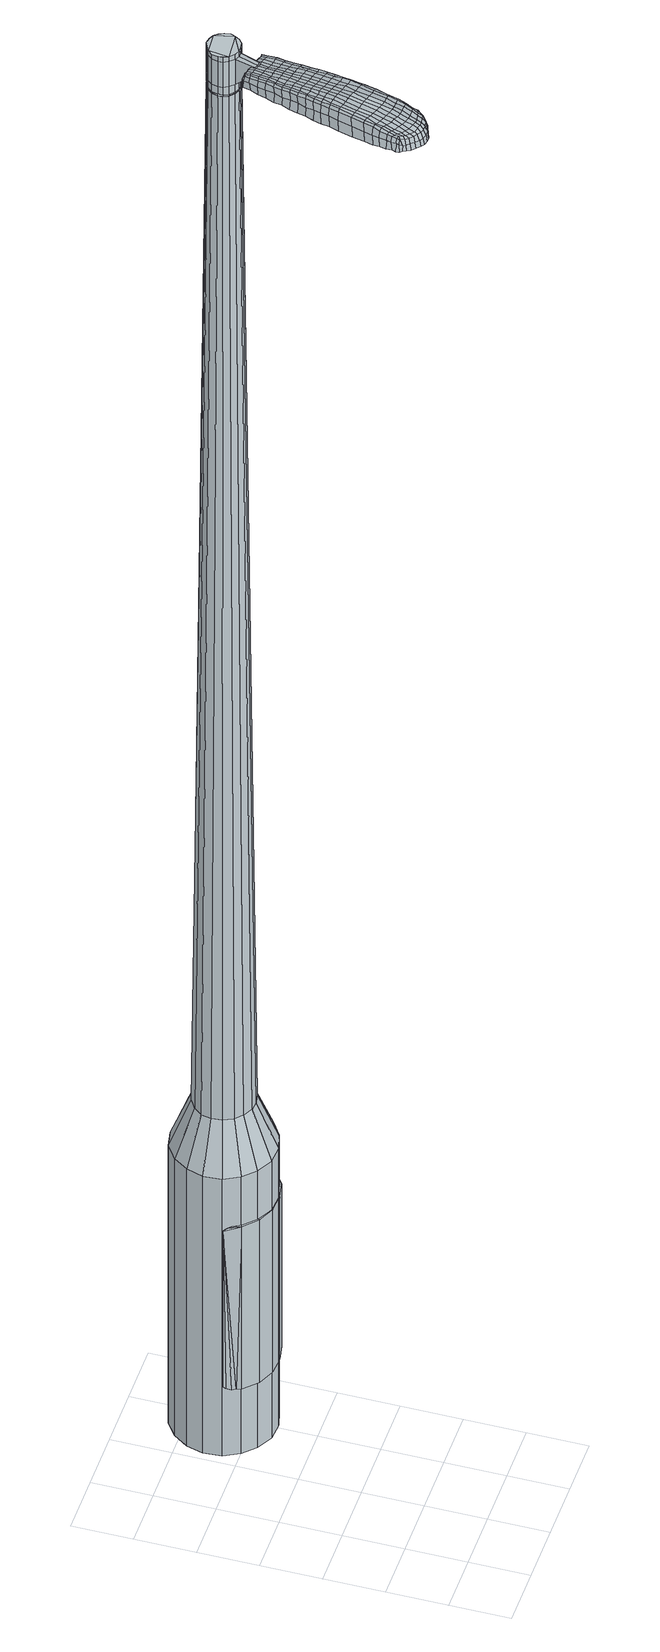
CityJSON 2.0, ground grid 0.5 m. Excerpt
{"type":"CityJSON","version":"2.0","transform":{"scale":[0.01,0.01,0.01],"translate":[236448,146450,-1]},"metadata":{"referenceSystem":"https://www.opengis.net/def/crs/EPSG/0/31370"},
"CityObjects":{
"object1":{"type":"GenericCityObject","attributes":{"cluster":539,"mean_distance_to_centroid":0.115,"new_centroid_x":236448.98,"new_centroid_y":146452.26,"mean_distance_to_camera":22.18,"H1":9.61,"H2":9.91,"Z_final":112.17,"cluster2":-1,"proj_x":236439.32,"proj_y":146449.66,"id_line":86670,"bearing_l":344.94,"distance":10.01,"orientation":"right","G_obj":254.94},"geometry":[{"type":"MultiSurface","lod":"2","boundaries":[[[0,1,2,3]],[[1,4,5,2]],[[4,6,7,5]],[[6,8,9,7]],[[8,10,11,9]],[[10,12,13,11]],[[12,14,15,13]],[[14,16,17,15]],[[16,18,19,17]],[[18,20,21,19]],[[20,22,23,21]],[[22,24,25,23]],[[24,26,27,25]],[[26,28,29,27]],[[28,30,31,29]],[[30,32,33,31]],[[32,34,35,33]],[[34,0,3,35]],[[36,37,38,39]],[[38,40,41,42]],[[41,43,42]],[[42,44,45,46]],[[45,47,46]],[[46,48,49,50]],[[49,51,50]],[[42,46,50,38]],[[50,52,39,38]],[[53,36,39]],[[2,5,7,35]],[[7,9,11,15]],[[11,13,15]],[[15,17,19,23]],[[19,21,23]],[[23,25,27,31]],[[27,29,31]],[[15,23,31,7]],[[31,33,35,7]],[[3,2,35]],[[1,0,54,55]],[[0,34,56,54]],[[34,32,57,56]],[[32,30,58,57]],[[30,28,59,58]],[[28,26,60,59]],[[26,24,61,60]],[[24,22,62,61]],[[22,20,63,62]],[[20,18,64,63]],[[18,16,65,64]],[[16,14,66,65]],[[14,12,67,66]],[[12,10,68,67]],[[10,8,69,68]],[[8,6,70,69]],[[6,4,71,70]],[[4,1,55,71]],[[55,54,72,73]],[[54,56,74,72]],[[56,57,75,74]],[[57,58,76,75]],[[58,59,77,76]],[[59,60,78,77]],[[60,61,79,78]],[[61,62,80,79]],[[62,63,81,80]],[[63,64,82,81]],[[64,65,83,82]],[[65,66,84,83]],[[66,67,85,84]],[[67,68,86,85]],[[68,69,87,86]],[[69,70,88,87]],[[70,71,89,88]],[[71,55,73,89]],[[90,91,92,93]],[[74,94,91,90]],[[95,96,94,74]],[[97,98,96,95]],[[77,99,98,97]],[[100,101,99,77]],[[79,102,101,100]],[[80,103,102,79]],[[81,104,103,80]],[[82,105,104,81]],[[106,107,105,82]],[[84,108,107,106]],[[109,110,108,84]],[[111,112,110,109]],[[87,113,112,111]],[[114,115,113,87]],[[116,117,115,114]],[[93,92,117,116]],[[118,119,120,121]],[[122,118,121,123]],[[124,122,123,125]],[[126,124,125,127]],[[128,126,127,129]],[[130,128,129,131]],[[132,130,131,133]],[[134,132,133,135]],[[136,134,135,137]],[[138,136,137,139]],[[140,138,139,141]],[[142,140,141,143]],[[144,142,143,145]],[[146,144,145,147]],[[148,146,147,149]],[[150,148,149,151]],[[73,72,90,93]],[[72,74,90]],[[75,95,74]],[[75,76,97,95]],[[76,77,97]],[[78,100,77]],[[78,79,100]],[[83,106,82]],[[83,84,106]],[[85,109,84]],[[85,86,111,109]],[[86,87,111]],[[88,114,87]],[[88,89,116,114]],[[89,73,93,116]],[[152,153,92,91]],[[153,154,117,92]],[[154,155,115,117]],[[155,113,115]],[[156,112,113]],[[156,157,110,112]],[[157,108,110]],[[158,107,108]],[[158,105,107]],[[159,101,102]],[[159,99,101]],[[160,98,99]],[[160,161,96,98]],[[161,94,96]],[[152,91,94]],[[39,52,150,162]],[[153,152,163,151]],[[53,39,162,119]],[[152,94,120,163]],[[36,53,119,118]],[[94,161,121,120]],[[37,36,118,122]],[[161,160,123,121]],[[38,37,122,124]],[[160,99,125,123]],[[40,38,124,126]],[[99,159,127,125]],[[41,40,126,128]],[[159,102,129,127]],[[43,41,128,130]],[[102,103,131,129]],[[42,43,130,132]],[[103,104,133,131]],[[44,42,132,134]],[[104,105,135,133]],[[45,44,134,136]],[[105,158,137,135]],[[47,45,136,138]],[[158,108,139,137]],[[46,47,138,140]],[[108,157,141,139]],[[48,46,140,142]],[[157,156,143,141]],[[49,48,142,144]],[[156,113,145,143]],[[51,49,144,146]],[[113,155,147,145]],[[50,51,146,148]],[[155,154,149,147]],[[52,50,148,150]],[[154,153,151,149]],[[150,151,164,165]],[[151,163,166,164]],[[163,120,167,166]],[[120,119,168,167]],[[119,162,169,168]],[[162,150,165,169]],[[170,171,172,173]],[[174,170,173,175]],[[170,174,176,177]],[[171,170,177,178]],[[179,180,181,182]],[[183,179,182,184]],[[179,183,185,186]],[[180,179,186,187]],[[188,189,190,191]],[[192,188,191,193]],[[188,192,194,195]],[[189,188,195,196]],[[197,198,199,200]],[[201,197,200,202]],[[197,201,203,204]],[[198,197,204,205]],[[206,207,208,209]],[[210,206,209,211]],[[206,210,212,213]],[[207,206,213,214]],[[215,216,217,218]],[[219,215,218,220]],[[215,219,221,222]],[[216,215,222,223]],[[224,225,226,227]],[[216,224,227,217]],[[224,216,223,228]],[[225,224,228,229]],[[230,231,232,233]],[[225,230,233,226]],[[230,225,229,234]],[[231,230,234,235]],[[236,174,175,237]],[[231,236,237,232]],[[236,231,235,238]],[[174,236,238,176]],[[239,240,241,242]],[[243,239,242,244]],[[239,243,245,246]],[[240,239,246,247]],[[248,249,250,251]],[[240,248,251,241]],[[248,240,247,252]],[[249,248,252,253]],[[254,255,256,257]],[[249,254,257,250]],[[254,249,253,258]],[[255,254,258,259]],[[260,261,262,263]],[[255,260,263,256]],[[260,255,259,264]],[[261,260,264,265]],[[266,171,178,267]],[[261,266,267,262]],[[266,261,265,268]],[[171,266,268,172]],[[269,270,271,272]],[[273,269,272,274]],[[269,273,275,276]],[[270,269,276,277]],[[278,279,280,281]],[[270,278,281,271]],[[278,270,277,282]],[[279,278,282,283]],[[284,285,286,287]],[[279,284,287,280]],[[284,279,283,288]],[[285,284,288,289]],[[290,183,184,291]],[[285,290,291,286]],[[290,285,289,292]],[[183,290,292,185]],[[293,294,295,296]],[[297,293,296,298]],[[293,297,299,300]],[[294,293,300,301]],[[302,303,304,305]],[[294,302,305,295]],[[302,294,301,306]],[[303,302,306,307]],[[308,309,310,311]],[[303,308,311,304]],[[308,303,307,312]],[[309,308,312,313]],[[314,315,316,317]],[[309,314,317,310]],[[314,309,313,318]],[[315,314,318,319]],[[320,180,187,321]],[[315,320,321,316]],[[320,315,319,322]],[[180,320,322,181]],[[323,209,208,324]],[[325,323,324,326]],[[323,325,327,328]],[[209,323,328,211]],[[329,325,326,330]],[[331,329,330,332]],[[329,331,333,334]],[[325,329,334,327]],[[335,331,332,336]],[[337,335,336,338]],[[335,337,339,340]],[[331,335,340,333]],[[341,337,338,342]],[[343,341,342,344]],[[341,343,345,346]],[[337,341,346,339]],[[347,343,344,348]],[[198,347,348,199]],[[347,198,205,349]],[[343,347,349,345]],[[350,351,196,195]],[[352,350,195,194]],[[350,352,353,354]],[[351,350,354,355]],[[356,357,355,354]],[[358,356,354,353]],[[356,358,359,360]],[[357,356,360,361]],[[362,363,361,360]],[[364,362,360,359]],[[362,364,365,366]],[[363,362,366,367]],[[368,369,367,366]],[[370,368,366,365]],[[368,370,203,201]],[[369,368,201,202]],[[371,372,373,374]],[[273,371,374,275]],[[371,273,274,375]],[[372,371,375,376]],[[377,192,193,378]],[[372,377,378,373]],[[377,372,376,379]],[[192,377,379,194]],[[380,381,382,383]],[[219,380,383,221]],[[380,219,220,384]],[[381,380,384,385]],[[386,387,388,389]],[[381,386,389,382]],[[386,381,385,390]],[[387,386,390,391]],[[392,189,196,393]],[[387,392,393,388]],[[392,387,391,394]],[[189,392,394,190]],[[395,396,397,398]],[[177,395,398,178]],[[395,177,176,399]],[[396,395,399,400]],[[401,402,403,404]],[[396,401,404,397]],[[401,396,400,405]],[[402,401,405,406]],[[407,200,199,408]],[[402,407,408,403]],[[407,402,406,409]],[[200,407,409,202]],[[410,411,412,413]],[[182,410,413,184]],[[410,182,181,414]],[[411,410,414,415]],[[416,204,203,417]],[[411,416,417,412]],[[416,411,415,418]],[[204,416,418,205]],[[419,420,421,422]],[[297,419,422,299]],[[419,297,298,423]],[[420,419,423,424]],[[425,210,211,426]],[[420,425,426,421]],[[425,420,424,427]],[[210,425,427,212]],[[428,429,430,431]],[[243,428,431,245]],[[428,243,244,432]],[[429,428,432,433]],[[434,435,436,437]],[[429,434,437,430]],[[434,429,433,438]],[[435,434,438,439]],[[440,207,214,441]],[[435,440,441,436]],[[440,435,439,442]],[[207,440,442,208]],[[443,444,433,432]],[[242,443,432,244]],[[443,242,241,445]],[[444,443,445,446]],[[447,448,439,438]],[[444,447,438,433]],[[447,444,446,449]],[[448,447,449,450]],[[451,324,208,442]],[[448,451,442,439]],[[451,448,450,452]],[[324,451,452,326]],[[453,454,455,456]],[[300,453,456,301]],[[453,300,299,422]],[[454,453,422,421]],[[457,328,327,458]],[[454,457,458,455]],[[457,454,421,426]],[[328,457,426,211]],[[459,460,446,445]],[[251,459,445,241]],[[459,251,250,461]],[[460,459,461,462]],[[463,464,450,449]],[[460,463,449,446]],[[463,460,462,465]],[[464,463,465,466]],[[467,330,326,452]],[[464,467,452,450]],[[467,464,466,468]],[[330,467,468,332]],[[469,470,471,472]],[[306,469,472,307]],[[469,306,301,456]],[[470,469,456,455]],[[473,334,333,474]],[[470,473,474,471]],[[473,470,455,458]],[[334,473,458,327]],[[475,476,462,461]],[[257,475,461,250]],[[475,257,256,477]],[[476,475,477,478]],[[479,480,466,465]],[[476,479,465,462]],[[479,476,478,481]],[[480,479,481,482]],[[483,336,332,468]],[[480,483,468,466]],[[483,480,482,484]],[[336,483,484,338]],[[485,486,487,488]],[[312,485,488,313]],[[485,312,307,472]],[[486,485,472,471]],[[489,340,339,490]],[[486,489,490,487]],[[489,486,471,474]],[[340,489,474,333]],[[491,492,478,477]],[[263,491,477,256]],[[491,263,262,493]],[[492,491,493,494]],[[495,496,482,481]],[[492,495,481,478]],[[495,492,494,497]],[[496,495,497,498]],[[499,342,338,484]],[[496,499,484,482]],[[499,496,498,500]],[[342,499,500,344]],[[501,502,503,504]],[[318,501,504,319]],[[501,318,313,488]],[[502,501,488,487]],[[505,346,345,506]],[[502,505,506,503]],[[505,502,487,490]],[[346,505,490,339]],[[507,508,494,493]],[[267,507,493,262]],[[507,267,178,398]],[[508,507,398,397]],[[509,510,498,497]],[[508,509,497,494]],[[509,508,397,404]],[[510,509,404,403]],[[511,348,344,500]],[[510,511,500,498]],[[511,510,403,408]],[[348,511,408,199]],[[512,513,415,414]],[[322,512,414,181]],[[512,322,319,504]],[[513,512,504,503]],[[514,349,205,418]],[[513,514,418,415]],[[514,513,503,506]],[[349,514,506,345]],[[515,516,376,375]],[[272,515,375,274]],[[515,272,271,517]],[[516,515,517,518]],[[519,352,194,379]],[[516,519,379,376]],[[519,516,518,520]],[[352,519,520,353]],[[521,522,523,524]],[[222,521,524,223]],[[521,222,221,383]],[[522,521,383,382]],[[525,526,527,528]],[[522,525,528,523]],[[525,522,382,389]],[[526,525,389,388]],[[529,351,355,530]],[[526,529,530,527]],[[529,526,388,393]],[[351,529,393,196]],[[531,532,518,517]],[[281,531,517,271]],[[531,281,280,533]],[[532,531,533,534]],[[535,358,353,520]],[[532,535,520,518]],[[535,532,534,536]],[[358,535,536,359]],[[537,538,539,540]],[[228,537,540,229]],[[537,228,223,524]],[[538,537,524,523]],[[541,542,543,544]],[[538,541,544,539]],[[541,538,523,528]],[[542,541,528,527]],[[545,357,361,546]],[[542,545,546,543]],[[545,542,527,530]],[[357,545,530,355]],[[547,548,534,533]],[[287,547,533,280]],[[547,287,286,549]],[[548,547,549,550]],[[551,364,359,536]],[[548,551,536,534]],[[551,548,550,552]],[[364,551,552,365]],[[553,554,555,556]],[[234,553,556,235]],[[553,234,229,540]],[[554,553,540,539]],[[557,558,559,560]],[[554,557,560,555]],[[557,554,539,544]],[[558,557,544,543]],[[561,363,367,562]],[[558,561,562,559]],[[561,558,543,546]],[[363,561,546,361]],[[563,564,550,549]],[[291,563,549,286]],[[563,291,184,413]],[[564,563,413,412]],[[565,370,365,552]],[[564,565,552,550]],[[565,564,412,417]],[[370,565,417,203]],[[566,567,400,399]],[[238,566,399,176]],[[566,238,235,556]],[[567,566,556,555]],[[568,569,406,405]],[[567,568,405,400]],[[568,567,555,560]],[[569,568,560,559]],[[570,369,202,409]],[[569,570,409,406]],[[570,569,559,562]],[[369,570,562,367]],[[571,572,573,574]],[[574,573,575,576]],[[577,575,573,578]],[[578,573,572,579]],[[580,581,582,583]],[[583,582,584,585]],[[586,584,582,587]],[[587,582,581,588]],[[589,590,591,592]],[[592,591,593,594]],[[595,593,591,596]],[[596,591,590,597]],[[598,599,600,601]],[[601,600,602,603]],[[604,602,600,605]],[[605,600,599,606]],[[607,608,609,610]],[[610,609,611,612]],[[613,611,609,614]],[[614,609,608,615]],[[616,617,618,619]],[[619,618,620,621]],[[622,620,618,623]],[[623,618,617,624]],[[625,626,627,628]],[[628,627,617,616]],[[624,617,627,629]],[[629,627,626,630]],[[631,632,633,634]],[[634,633,626,625]],[[630,626,633,635]],[[635,633,632,636]],[[576,575,637,638]],[[638,637,632,631]],[[636,632,637,639]],[[639,637,575,577]],[[640,641,642,643]],[[643,642,644,645]],[[646,644,642,647]],[[647,642,641,648]],[[649,650,651,652]],[[652,651,641,640]],[[648,641,651,653]],[[653,651,650,654]],[[655,656,657,658]],[[658,657,650,649]],[[654,650,657,659]],[[659,657,656,660]],[[661,662,663,664]],[[664,663,656,655]],[[660,656,663,665]],[[665,663,662,666]],[[579,572,667,668]],[[668,667,662,661]],[[666,662,667,669]],[[669,667,572,571]],[[670,671,672,673]],[[673,672,674,675]],[[676,674,672,677]],[[677,672,671,678]],[[679,680,681,682]],[[682,681,671,670]],[[678,671,681,683]],[[683,681,680,684]],[[685,686,687,688]],[[688,687,680,679]],[[684,680,687,689]],[[689,687,686,690]],[[585,584,691,692]],[[692,691,686,685]],[[690,686,691,693]],[[693,691,584,586]],[[694,695,696,697]],[[697,696,698,699]],[[700,698,696,701]],[[701,696,695,702]],[[703,704,705,706]],[[706,705,695,694]],[[702,695,705,707]],[[707,705,704,708]],[[709,710,711,712]],[[712,711,704,703]],[[708,704,711,713]],[[713,711,710,714]],[[715,716,717,718]],[[718,717,710,709]],[[714,710,717,719]],[[719,717,716,720]],[[588,581,721,722]],[[722,721,716,715]],[[720,716,721,723]],[[723,721,581,580]],[[607,610,724,725]],[[725,724,726,727]],[[728,726,724,729]],[[729,724,610,612]],[[727,726,730,731]],[[731,730,732,733]],[[734,732,730,735]],[[735,730,726,728]],[[733,732,736,737]],[[737,736,738,739]],[[740,738,736,741]],[[741,736,732,734]],[[739,738,742,743]],[[743,742,744,745]],[[746,744,742,747]],[[747,742,738,740]],[[745,744,748,749]],[[749,748,599,598]],[[606,599,748,750]],[[750,748,744,746]],[[597,751,752,596]],[[596,752,753,595]],[[754,753,752,755]],[[755,752,751,756]],[[756,757,758,755]],[[755,758,759,754]],[[760,759,758,761]],[[761,758,757,762]],[[762,763,764,761]],[[761,764,765,760]],[[766,765,764,767]],[[767,764,763,768]],[[768,769,770,767]],[[767,770,771,766]],[[604,771,770,602]],[[602,770,769,603]],[[772,773,774,775]],[[775,774,674,676]],[[675,674,774,776]],[[776,774,773,777]],[[594,593,778,779]],[[779,778,773,772]],[[777,773,778,780]],[[780,778,593,595]],[[781,782,783,784]],[[784,783,620,622]],[[621,620,783,785]],[[785,783,782,786]],[[787,788,789,790]],[[790,789,782,781]],[[786,782,789,791]],[[791,789,788,792]],[[597,590,793,794]],[[794,793,788,787]],[[792,788,793,795]],[[795,793,590,589]],[[796,797,798,799]],[[799,798,578,579]],[[577,578,798,800]],[[800,798,797,801]],[[802,803,804,805]],[[805,804,797,796]],[[801,797,804,806]],[[806,804,803,807]],[[598,601,808,809]],[[809,808,803,802]],[[807,803,808,810]],[[810,808,601,603]],[[811,812,813,814]],[[814,813,583,585]],[[580,583,813,815]],[[815,813,812,816]],[[604,605,817,818]],[[818,817,812,811]],[[816,812,817,819]],[[819,817,605,606]],[[820,821,822,823]],[[823,822,698,700]],[[699,698,822,824]],[[824,822,821,825]],[[612,611,826,827]],[[827,826,821,820]],[[825,821,826,828]],[[828,826,611,613]],[[829,830,831,832]],[[832,831,644,646]],[[645,644,831,833]],[[833,831,830,834]],[[835,836,837,838]],[[838,837,830,829]],[[834,830,837,839]],[[839,837,836,840]],[[615,608,841,842]],[[842,841,836,835]],[[840,836,841,843]],[[843,841,608,607]],[[834,844,845,833]],[[833,845,643,645]],[[640,643,845,846]],[[846,845,844,847]],[[840,848,849,839]],[[839,849,844,834]],[[847,844,849,850]],[[850,849,848,851]],[[607,725,852,843]],[[843,852,848,840]],[[851,848,852,853]],[[853,852,725,727]],[[854,855,856,857]],[[857,856,701,702]],[[700,701,856,823]],[[823,856,855,820]],[[728,729,858,859]],[[859,858,855,854]],[[820,855,858,827]],[[827,858,729,612]],[[847,860,861,846]],[[846,861,652,640]],[[649,652,861,862]],[[861,860,862]],[[851,863,864,850]],[[850,864,860,847]],[[862,860,864,865]],[[865,864,863,866]],[[727,731,867,853]],[[853,867,863,851]],[[866,863,867,868]],[[868,867,731,733]],[[869,870,871,872]],[[872,871,707,708]],[[702,707,871,857]],[[857,871,870,854]],[[734,735,873,874]],[[874,873,870,869]],[[854,870,873,859]],[[859,873,735,728]],[[875,876,862]],[[862,876,658,649]],[[655,658,876,877]],[[877,876,875,878]],[[866,879,880,865]],[[865,880,875,862]],[[878,875,880,881]],[[881,880,879,882]],[[733,737,883,868]],[[868,883,879,866]],[[882,879,883,884]],[[884,883,737,739]],[[885,886,887,888]],[[888,887,713,714]],[[708,713,887,872]],[[872,887,886,869]],[[740,741,889,890]],[[890,889,886,885]],[[869,886,889,874]],[[874,889,741,734]],[[878,891,892,877]],[[877,892,664,655]],[[661,664,892,893]],[[893,892,891,894]],[[882,895,896,881]],[[881,896,891,878]],[[894,891,896,897]],[[897,896,895,898]],[[739,743,899,884]],[[884,899,895,882]],[[898,895,899,900]],[[900,899,743,745]],[[901,902,903,904]],[[904,903,719,720]],[[714,719,903,888]],[[888,903,902,885]],[[746,747,905,906]],[[906,905,902,901]],[[885,902,905,890]],[[890,905,747,740]],[[894,907,908,893]],[[893,908,668,661]],[[579,668,908,799]],[[799,908,907,796]],[[898,909,910,897]],[[897,910,907,894]],[[796,907,910,805]],[[805,910,909,802]],[[745,749,911,900]],[[900,911,909,898]],[[802,909,911,809]],[[809,911,749,598]],[[816,912,913,815]],[[815,913,723,580]],[[720,723,913,904]],[[904,913,912,901]],[[606,750,914,819]],[[819,914,912,816]],[[901,912,914,906]],[[906,914,750,746]],[[777,915,916,776]],[[776,916,673,675]],[[670,673,916,917]],[[917,916,915,918]],[[595,753,919,780]],[[780,919,915,777]],[[918,915,919,920]],[[920,919,753,754]],[[921,922,923,924]],[[924,923,623,624]],[[622,623,923,784]],[[784,923,922,781]],[[925,926,927,928]],[[928,927,922,921]],[[781,922,927,790]],[[790,927,926,787]],[[756,751,929,930]],[[930,929,926,925]],[[787,926,929,794]],[[794,929,751,597]],[[918,931,932,917]],[[917,932,682,670]],[[679,682,932,933]],[[933,932,931,934]],[[754,759,935,920]],[[920,935,931,918]],[[934,931,935,936]],[[936,935,759,760]],[[937,938,939,940]],[[940,939,629,630]],[[624,629,939,924]],[[924,939,938,921]],[[941,942,943,944]],[[944,943,938,937]],[[921,938,943,928]],[[928,943,942,925]],[[762,757,945,946]],[[946,945,942,941]],[[925,942,945,930]],[[930,945,757,756]],[[934,947,948,933]],[[933,948,688,679]],[[685,688,948,949]],[[949,948,947,950]],[[760,765,951,936]],[[936,951,947,934]],[[950,947,951,952]],[[952,951,765,766]],[[953,954,955,956]],[[956,955,635,636]],[[630,635,955,940]],[[940,955,954,937]],[[957,958,959,960]],[[960,959,954,953]],[[937,954,959,944]],[[944,959,958,941]],[[768,763,961,962]],[[962,961,958,957]],[[941,958,961,946]],[[946,961,763,762]],[[950,963,964,949]],[[949,964,692,685]],[[585,692,964,814]],[[814,964,963,811]],[[766,771,965,952]],[[952,965,963,950]],[[811,963,965,818]],[[818,965,771,604]],[[801,966,967,800]],[[800,967,639,577]],[[636,639,967,956]],[[956,967,966,953]],[[807,968,969,806]],[[806,969,966,801]],[[953,966,969,960]],[[960,969,968,957]],[[603,769,970,810]],[[810,970,968,807]],[[957,968,970,962]],[[962,970,769,768]],[[571,574,173,172]],[[574,576,175,173]],[[586,587,186,185]],[[587,588,187,186]],[[589,592,191,190]],[[592,594,193,191]],[[613,614,213,212]],[[614,615,214,213]],[[616,619,218,217]],[[619,621,220,218]],[[625,628,227,226]],[[628,616,217,227]],[[631,634,233,232]],[[634,625,226,233]],[[576,638,237,175]],[[638,631,232,237]],[[646,647,246,245]],[[647,648,247,246]],[[648,653,252,247]],[[653,654,253,252]],[[654,659,258,253]],[[659,660,259,258]],[[660,665,264,259]],[[665,666,265,264]],[[666,669,268,265]],[[669,571,172,268]],[[676,677,276,275]],[[677,678,277,276]],[[678,683,282,277]],[[683,684,283,282]],[[684,689,288,283]],[[689,690,289,288]],[[690,693,292,289]],[[693,586,185,292]],[[694,697,296,295]],[[697,699,298,296]],[[703,706,305,304]],[[706,694,295,305]],[[709,712,311,310]],[[712,703,304,311]],[[715,718,317,316]],[[718,709,310,317]],[[588,722,321,187]],[[722,715,316,321]],[[772,775,374,373]],[[775,676,275,374]],[[594,779,378,193]],[[779,772,373,378]],[[621,785,384,220]],[[785,786,385,384]],[[786,791,390,385]],[[791,792,391,390]],[[792,795,394,391]],[[795,589,190,394]],[[699,824,423,298]],[[824,825,424,423]],[[825,828,427,424]],[[828,613,212,427]],[[829,832,431,430]],[[832,646,245,431]],[[835,838,437,436]],[[838,829,430,437]],[[615,842,441,214]],[[842,835,436,441]],[[971,972,973,974]],[[975,976,974,973]],[[977,978,979,980]],[[981,982,983,984]],[[972,985,986,973]],[[987,975,973,986]],[[988,977,980,989]],[[990,991,982,981]],[[985,992,993,986]],[[993,994,987,986]],[[995,988,989,996]],[[997,991,990,998]],[[992,999,1000,993]],[[1000,1001,994,993]],[[1002,995,996,1003]],[[1004,997,998,1005]],[[1006,1007,1008,1009]],[[1010,1011,1007,1006]],[[1010,1012,1013,1011]],[[1012,1014,1015,1013]],[[1016,1017,1018,1019]],[[1020,1021,1017,1016]],[[1022,1023,1021,1020]],[[1024,1025,1023,1022]],[[1019,1008,1007,1016]],[[1016,1007,1011,1020]],[[1011,1013,1022,1020]],[[1013,1015,1024,1022]],[[980,979,976,975]],[[989,980,975,987]],[[994,996,989,987]],[[1001,1003,996,994]],[[981,984,978,977]],[[990,981,977,988]],[[998,990,988,995]],[[1005,998,995,1002]],[[982,1006,1009,983]],[[991,1010,1006,982]],[[1012,1010,991,997]],[[1014,1012,997,1004]],[[1026,1027,1028,1029]],[[1028,1030,1031,1032]],[[1028,1032,1033,1034]],[[1028,1034,1029]],[[1035,1026,1029,1036]],[[1037,1036,1029,1038]],[[1039,1038,1029]],[[1040,1028,1027,1041]],[[1042,1040,1041,1043]],[[1044,1042,1043,1045]],[[1046,1044,1045,1047]],[[1048,1046,1047,1049]],[[1049,1050,1051,1052]],[[1049,1052,1053,1054]],[[1049,1054,1055,1056]],[[1055,1057,1058,1059]],[[1055,1059,1060,1061]],[[1055,1061,1056]],[[1049,1056,1048]],[[1062,1063,1027,1026]],[[1064,1065,1030,1028]],[[1066,1067,1039,1029]],[[1063,1068,1041,1027]],[[1069,1064,1028,1040]],[[1068,1070,1043,1041]],[[1071,1069,1040,1042]],[[1070,1072,1045,1043]],[[1073,1071,1042,1044]],[[1072,1074,1047,1045]],[[1075,1073,1044,1046]],[[1074,1076,1049,1047]],[[1077,1075,1046,1048]],[[1076,1078,1050,1049]],[[1079,1080,1057,1055]],[[1081,1077,1048,1056]],[[1051,1050,1078,1082]],[[1052,1051,1082,1083]],[[1053,1052,1083,1084]],[[1054,1053,1084,1085]],[[1055,1054,1085,1079]],[[1086,1062,1026,1035]],[[1087,1086,1035,1036]],[[1088,1087,1036,1037]],[[1089,1088,1037,1038]],[[1067,1089,1038,1039]],[[1031,1030,1065,1090]],[[1058,1057,1080,1091]],[[1032,1031,1090,1092]],[[1033,1032,1092,1093]],[[1034,1033,1093,1094]],[[1029,1034,1094,1066]],[[1059,1058,1091,1095]],[[1060,1059,1095,1096]],[[1061,1060,1096,1097]],[[1056,1061,1097,1081]]]}]}
},
"vertices":[
[88,183,384],[75,190,384],[75,190,96],[88,183,96],[65,200,384],[65,200,96],[58,213,384],[58,213,96],[57,228,384],[57,228,96],[61,242,384],[61,242,96],[69,254,384],[69,254,96],[81,263,384],[81,263,96],[96,266,384],[96,266,96],[110,265,384],[110,265,96],[124,259,384],[124,259,96],[134,249,384],[134,249,96],[140,235,384],[140,235,96],[141,221,384],[141,221,96],[138,206,384],[138,206,96],[129,194,384],[129,194,96],[117,186,384],[117,186,96],[103,182,384],[103,182,96],[105,212,1524],[109,215,1524],[111,219,1524],[96,211,1524],[113,223,1524],[112,228,1524],[107,235,1524],[110,232,1524],[103,237,1524],[98,238,1524],[90,234,1524],[94,236,1524],[87,230,1524],[86,225,1524],[88,217,1524],[86,221,1524],[92,213,1524],[100,211,1524],[93,200,429],[85,204,429],[101,199,429],[110,201,429],[117,206,429],[122,214,429],[124,222,429],[124,231,429],[120,239,429],[114,245,429],[106,249,429],[97,249,429],[89,247,429],[81,242,429],[76,235,429],[74,227,429],[75,218,429],[79,210,429],[96,211,1483],[92,213,1483],[100,211,1483],[105,212,1483],[109,215,1483],[111,219,1483],[113,223,1483],[112,228,1483],[110,232,1483],[107,235,1483],[103,237,1483],[98,238,1483],[94,236,1483],[90,234,1483],[87,230,1483],[86,225,1483],[86,221,1483],[88,217,1483],[96,212,1483],[96,212,1485],[92,214,1485],[92,214,1483],[100,211,1485],[105,213,1483],[105,213,1485],[108,215,1483],[108,215,1485],[111,219,1485],[112,223,1483],[112,223,1485],[112,228,1485],[110,232,1485],[107,235,1485],[103,237,1485],[98,237,1483],[98,237,1485],[94,236,1485],[90,233,1483],[90,233,1485],[88,230,1483],[88,230,1485],[86,225,1485],[87,221,1483],[87,221,1485],[89,217,1483],[89,217,1485],[105,212,1519],[100,211,1519],[100,211,1493],[105,212,1493],[109,215,1519],[109,215,1493],[111,219,1519],[111,219,1493],[113,223,1519],[113,223,1493],[112,228,1519],[112,228,1493],[110,232,1519],[110,232,1493],[107,235,1519],[107,235,1493],[103,237,1519],[103,237,1493],[98,238,1519],[98,238,1493],[94,236,1519],[94,236,1493],[90,234,1519],[90,234,1493],[87,230,1519],[87,230,1493],[86,225,1519],[86,225,1493],[86,221,1519],[86,221,1493],[88,217,1519],[88,217,1493],[92,213,1519],[92,213,1493],[96,211,1485],[92,213,1485],[88,217,1485],[86,221,1485],[87,230,1485],[90,234,1485],[98,238,1485],[113,223,1485],[109,215,1485],[105,212,1485],[96,211,1519],[96,211,1493],[88,194,1513],[88,194,1518],[91,193,1513],[94,192,1513],[94,192,1518],[91,193,1518],[53,127,1519],[55,134,1518],[53,133,1509],[51,126,1510],[50,119,1519],[48,118,1510],[52,119,1526],[55,127,1525],[57,134,1525],[90,117,1519],[91,124,1518],[90,125,1525],[89,118,1525],[88,108,1519],[87,109,1526],[89,106,1510],[91,115,1510],[93,122,1509],[54,50,1519],[50,51,1519],[50,50,1513],[54,49,1513],[58,50,1519],[58,49,1513],[58,52,1524],[54,52,1524],[51,53,1524],[73,122,1530],[75,129,1529],[72,130,1529],[70,123,1530],[71,113,1531],[67,114,1531],[74,112,1530],[77,121,1530],[78,128,1529],[94,200,1512],[91,201,1512],[91,199,1517],[93,199,1517],[97,199,1512],[96,198,1517],[97,198,1506],[94,199,1506],[91,200,1506],[39,69,1519],[39,73,1519],[38,72,1512],[37,69,1512],[39,67,1518],[37,66,1512],[40,67,1522],[40,69,1523],[40,73,1524],[40,77,1519],[41,83,1519],[39,82,1512],[38,77,1512],[41,77,1524],[42,83,1525],[42,89,1519],[44,96,1519],[42,95,1511],[40,88,1511],[44,89,1526],[46,97,1526],[47,107,1519],[45,106,1510],[49,108,1526],[76,197,1513],[74,190,1513],[75,190,1518],[77,197,1517],[78,202,1512],[79,201,1516],[77,202,1506],[75,196,1507],[72,189,1507],[71,183,1514],[69,175,1515],[70,176,1520],[73,183,1519],[70,182,1507],[67,175,1507],[66,168,1515],[64,161,1516],[66,162,1522],[68,169,1521],[65,168,1508],[62,161,1508],[62,154,1517],[59,147,1517],[61,148,1524],[63,155,1523],[60,154,1508],[58,147,1509],[57,140,1518],[59,141,1524],[55,140,1509],[73,59,1519],[74,62,1519],[73,63,1524],[72,60,1523],[72,57,1518],[71,58,1522],[73,56,1512],[74,58,1512],[75,61,1512],[76,67,1519],[78,72,1519],[77,73,1525],[75,68,1524],[77,65,1512],[79,71,1512],[80,78,1519],[82,86,1519],[81,87,1526],[79,79,1526],[81,76,1511],[83,84,1511],[85,97,1519],[84,98,1526],[86,95,1510],[105,189,1513],[104,181,1513],[105,180,1507],[106,188,1507],[106,194,1512],[107,193,1506],[105,194,1516],[104,190,1517],[103,182,1518],[102,174,1514],[101,167,1515],[102,165,1507],[103,173,1507],[101,175,1519],[100,168,1520],[99,159,1515],[98,152,1516],[99,151,1508],[100,158,1508],[98,161,1521],[96,153,1522],[96,145,1517],[95,138,1517],[96,136,1509],[97,143,1508],[95,146,1523],[93,139,1524],[93,131,1518],[94,129,1509],[92,132,1524],[92,193,1519],[90,194,1519],[90,186,1520],[88,187,1520],[93,185,1520],[95,193,1519],[88,179,1522],[86,180,1522],[86,172,1523],[84,173,1523],[89,171,1523],[91,178,1521],[84,165,1524],[82,165,1524],[83,158,1525],[80,158,1525],[86,157,1525],[87,164,1524],[81,150,1526],[78,151,1526],[79,143,1527],[76,144,1527],[82,142,1527],[84,149,1526],[77,136,1528],[74,137,1528],[80,135,1528],[55,55,1527],[52,56,1527],[59,55,1526],[60,59,1527],[56,59,1528],[53,60,1528],[58,65,1529],[54,66,1529],[62,65,1528],[64,72,1530],[60,72,1530],[56,73,1530],[62,79,1531],[58,80,1531],[66,79,1530],[68,87,1531],[64,88,1531],[61,89,1531],[67,101,1531],[64,102,1531],[71,100,1531],[70,55,1518],[68,54,1519],[68,53,1513],[71,54,1513],[70,57,1523],[67,55,1523],[63,52,1519],[63,51,1513],[63,53,1524],[39,64,1518],[40,62,1518],[41,63,1523],[40,66,1523],[38,64,1513],[39,61,1513],[42,59,1519],[44,56,1519],[45,57,1524],[43,60,1523],[41,58,1513],[44,55,1513],[47,53,1519],[48,55,1524],[47,52,1513],[56,127,1528],[58,127,1528],[60,133,1528],[58,134,1527],[54,119,1528],[55,118,1529],[61,126,1529],[64,125,1530],[66,132,1529],[63,133,1528],[58,117,1529],[61,116,1530],[67,124,1530],[69,131,1529],[64,115,1531],[87,119,1528],[85,119,1529],[83,110,1529],[85,110,1528],[89,126,1527],[87,126,1528],[81,120,1529],[79,111,1530],[83,127,1528],[105,197,1512],[104,197,1512],[103,196,1517],[105,196,1517],[106,196,1506],[104,196,1506],[100,198,1512],[100,197,1517],[101,197,1506],[80,204,1512],[81,203,1512],[80,203,1506],[79,203,1506],[80,202,1517],[81,202,1517],[84,203,1512],[86,202,1512],[85,201,1506],[83,202,1506],[84,201,1517],[86,201,1517],[89,201,1512],[88,200,1506],[89,200,1517],[78,197,1519],[80,197,1519],[76,190,1520],[78,190,1520],[82,196,1519],[85,196,1519],[80,189,1520],[83,188,1520],[87,195,1519],[85,188,1520],[103,190,1519],[101,191,1519],[100,184,1520],[102,183,1520],[98,192,1519],[96,184,1520],[74,183,1521],[76,182,1521],[72,176,1522],[73,175,1522],[78,182,1521],[80,181,1521],[76,175,1522],[78,174,1523],[83,180,1522],[81,173,1523],[100,176,1521],[98,176,1521],[96,169,1522],[98,168,1522],[95,177,1521],[93,170,1522],[69,169,1523],[71,168,1523],[67,162,1524],[69,161,1524],[73,168,1523],[76,167,1524],[71,161,1525],[74,160,1525],[79,166,1524],[77,159,1525],[97,161,1523],[95,162,1523],[93,155,1524],[95,154,1524],[91,163,1524],[90,156,1525],[65,155,1525],[67,154,1525],[63,148,1526],[64,147,1526],[69,154,1526],[72,153,1526],[67,146,1527],[70,146,1527],[75,152,1526],[73,145,1527],[94,147,1525],[91,147,1525],[90,140,1526],[92,140,1526],[88,148,1526],[86,141,1527],[60,141,1527],[62,140,1527],[65,139,1527],[68,139,1528],[71,138,1528],[90,133,1527],[88,133,1527],[84,134,1528],[70,59,1525],[68,57,1525],[72,62,1526],[69,61,1526],[64,56,1526],[65,60,1527],[41,68,1525],[42,65,1525],[42,69,1526],[41,71,1525],[43,63,1525],[45,60,1526],[46,64,1527],[44,66,1526],[48,57,1526],[49,62,1527],[73,67,1526],[71,66,1527],[75,73,1527],[73,72,1528],[67,65,1528],[69,72,1529],[42,76,1526],[43,74,1527],[45,81,1528],[44,82,1527],[45,72,1527],[48,70,1528],[50,76,1529],[47,79,1528],[51,68,1528],[53,75,1530],[77,79,1528],[75,79,1529],[79,87,1528],[77,87,1529],[71,79,1529],[73,87,1530],[45,88,1528],[46,87,1528],[49,95,1529],[47,96,1528],[49,85,1529],[51,83,1530],[54,92,1530],[51,93,1530],[55,82,1530],[57,90,1531],[82,98,1529],[80,99,1529],[76,99,1530],[50,107,1528],[52,106,1529],[54,105,1530],[57,104,1530],[61,103,1531],[55,132,1509],[57,133,1518],[55,126,1518],[53,125,1509],[52,118,1519],[50,117,1510],[54,118,1525],[56,127,1525],[58,133,1525],[88,125,1525],[90,124,1518],[88,117,1518],[87,118,1525],[86,109,1519],[85,110,1525],[87,107,1510],[89,115,1509],[91,122,1509],[51,53,1513],[51,53,1519],[54,52,1519],[54,52,1513],[58,52,1519],[58,52,1513],[58,54,1524],[55,54,1524],[52,55,1524],[72,129,1528],[75,129,1528],[73,122,1529],[70,122,1529],[71,113,1529],[67,114,1529],[74,112,1529],[76,121,1529],[78,128,1528],[91,197,1516],[91,198,1512],[93,198,1512],[93,197,1516],[96,197,1512],[96,196,1516],[96,196,1506],[93,197,1506],[90,198,1506],[40,72,1512],[41,72,1519],[41,69,1518],[39,69,1512],[41,67,1518],[39,67,1512],[42,67,1522],[42,69,1523],[42,72,1523],[41,82,1512],[43,83,1519],[42,77,1519],[40,76,1512],[43,77,1524],[44,83,1525],[44,95,1511],[46,96,1519],[44,88,1519],[42,87,1511],[46,89,1525],[48,96,1526],[49,107,1519],[47,106,1510],[51,107,1526],[77,189,1518],[75,189,1513],[78,196,1513],[79,196,1517],[80,201,1512],[80,200,1515],[79,200,1506],[77,196,1506],[74,188,1507],[72,175,1520],[71,175,1514],[73,182,1514],[74,182,1519],[72,181,1507],[69,174,1507],[67,161,1522],[66,161,1516],[68,168,1515],[70,168,1521],[67,167,1508],[64,160,1508],[63,147,1523],[61,147,1517],[64,154,1516],[65,154,1522],[62,153,1508],[59,146,1508],[59,140,1517],[61,140,1524],[57,139,1509],[71,64,1523],[72,63,1519],[71,60,1518],[70,61,1523],[70,58,1518],[70,59,1522],[71,57,1512],[72,59,1512],[73,62,1512],[75,74,1525],[76,73,1519],[74,68,1519],[73,68,1524],[75,66,1512],[77,71,1512],[79,87,1526],[80,86,1519],[78,79,1519],[77,80,1525],[79,77,1511],[81,85,1511],[83,97,1519],[82,98,1526],[84,96,1510],[103,181,1507],[102,182,1513],[103,189,1513],[104,188,1506],[104,194,1512],[105,193,1506],[103,194,1515],[102,190,1517],[101,183,1518],[100,166,1507],[99,167,1514],[100,174,1514],[101,173,1507],[99,175,1519],[98,168,1520],[97,151,1508],[96,152,1516],[97,160,1515],[98,158,1508],[96,161,1521],[95,154,1522],[94,136,1508],[93,138,1517],[94,145,1516],[95,144,1508],[93,146,1522],[91,139,1523],[91,131,1517],[92,129,1509],[90,132,1524],[92,193,1518],[89,193,1518],[90,186,1519],[88,186,1519],[93,185,1519],[95,192,1518],[88,178,1520],[86,179,1520],[86,171,1521],[84,172,1521],[89,170,1521],[91,178,1520],[84,164,1523],[82,165,1523],[82,157,1524],[80,158,1524],[85,156,1524],[87,163,1523],[80,150,1525],[78,151,1525],[79,143,1526],[76,143,1526],[82,142,1526],[84,149,1525],[77,136,1527],[74,136,1527],[80,135,1527],[52,57,1526],[55,56,1526],[59,56,1525],[60,60,1526],[56,60,1526],[53,61,1526],[55,67,1528],[58,66,1528],[62,66,1527],[64,72,1528],[60,73,1529],[57,74,1529],[58,81,1530],[62,80,1530],[66,79,1529],[68,88,1530],[64,88,1530],[61,89,1530],[64,101,1530],[67,101,1530],[71,100,1530],[67,55,1513],[67,56,1518],[69,57,1518],[70,56,1512],[69,58,1523],[67,57,1523],[63,54,1519],[63,53,1513],[63,55,1523],[43,64,1523],[42,63,1518],[41,65,1518],[42,66,1523],[40,65,1512],[41,62,1512],[46,58,1523],[46,57,1519],[43,60,1519],[44,61,1523],[43,59,1513],[45,56,1513],[48,55,1519],[49,56,1524],[48,54,1513],[60,133,1527],[58,126,1527],[57,127,1527],[59,133,1526],[55,118,1527],[56,118,1528],[66,131,1528],[64,124,1528],[61,125,1528],[63,132,1527],[58,117,1528],[61,116,1529],[67,123,1529],[69,130,1528],[64,115,1529],[82,110,1528],[84,119,1527],[86,119,1527],[84,110,1527],[87,126,1526],[86,126,1527],[81,120,1528],[78,111,1528],[82,127,1527],[102,194,1516],[103,195,1512],[104,195,1512],[103,194,1516],[105,194,1506],[103,194,1506],[100,196,1512],[99,195,1516],[100,195,1506],[80,200,1506],[81,201,1512],[80,202,1512],[79,201,1506],[80,200,1516],[81,200,1516],[85,199,1506],[86,200,1512],[83,200,1512],[82,200,1506],[83,199,1516],[86,199,1516],[88,199,1512],[88,198,1506],[88,198,1516],[80,196,1518],[79,196,1518],[77,189,1519],[78,189,1519],[85,195,1518],[82,195,1518],[80,188,1519],[83,188,1519],[87,194,1518],[85,187,1519],[99,183,1519],[101,190,1518],[102,190,1518],[100,183,1519],[98,191,1518],[96,184,1519],[76,182,1520],[75,182,1520],[73,175,1521],[80,181,1520],[78,181,1520],[76,174,1521],[78,173,1521],[83,180,1520],[81,173,1521],[96,169,1521],[98,176,1520],[99,176,1520],[97,168,1521],[94,177,1520],[93,169,1521],[71,168,1522],[70,168,1522],[68,161,1523],[69,161,1523],[76,166,1522],[74,167,1522],[71,160,1523],[74,159,1524],[79,166,1523],[77,158,1524],[93,154,1523],[94,161,1522],[95,161,1522],[94,154,1523],[91,162,1522],[89,155,1523],[67,154,1524],[66,154,1524],[64,147,1525],[65,147,1525],[72,152,1525],[69,153,1524],[67,146,1525],[70,145,1526],[75,151,1525],[73,144,1526],[89,140,1525],[91,147,1524],[92,147,1524],[91,140,1525],[87,148,1524],[86,141,1525],[63,140,1526],[62,140,1526],[68,138,1527],[65,139,1526],[71,137,1527],[88,133,1526],[89,133,1526],[84,134,1526],[67,59,1524],[69,60,1524],[70,63,1525],[69,62,1525],[63,57,1525],[65,61,1525],[43,70,1525],[43,66,1524],[42,68,1524],[43,71,1525],[47,64,1526],[47,61,1525],[45,63,1524],[45,67,1525],[49,58,1525],[50,62,1526],[70,67,1526],[72,68,1526],[74,74,1526],[72,73,1527],[66,66,1526],[68,73,1527],[46,81,1527],[45,75,1526],[44,76,1526],[45,82,1526],[50,77,1528],[49,70,1527],[46,72,1526],[48,79,1527],[52,68,1527],[53,75,1528],[74,79,1527],[76,80,1527],[78,87,1527],[76,87,1528],[70,79,1528],[72,87,1529],[49,95,1528],[47,87,1527],[46,88,1527],[48,96,1527],[54,92,1529],[52,83,1529],[50,85,1528],[52,93,1528],[55,82,1529],[58,90,1530],[79,99,1528],[81,99,1528],[75,99,1529],[53,106,1528],[52,107,1528],[58,104,1529],[55,105,1529],[61,102,1530],[79,201,1508],[85,199,1508],[76,168,1509],[68,170,1509],[69,147,1510],[61,149,1510],[58,109,1512],[49,112,1512],[54,129,1511],[63,127,1511],[54,92,1513],[51,79,1514],[42,81,1514],[45,94,1513],[92,197,1508],[83,166,1509],[78,145,1510],[67,107,1512],[72,124,1511],[63,89,1513],[59,76,1514],[98,196,1508],[91,164,1509],[86,143,1510],[76,104,1512],[81,122,1511],[68,74,1514],[72,87,1513],[105,194,1508],[98,162,1509],[94,141,1510],[85,102,1512],[90,119,1511],[76,72,1514],[81,85,1513],[48,66,1514],[48,61,1514],[41,63,1514],[39,68,1514],[56,63,1514],[54,59,1514],[64,61,1514],[61,57,1514],[72,59,1514],[68,55,1514],[49,55,1515],[51,52,1515],[50,52,1515],[45,57,1515],[53,54,1515],[52,51,1515],[57,53,1515],[53,51,1515],[62,52,1515],[54,51,1515],[132,196,334],[129,193,334],[129,193,165],[138,204,171],[132,196,165],[134,199,165],[136,201,166],[137,203,167],[138,204,169],[134,199,334],[136,201,333],[137,203,332],[138,204,331],[138,204,328],[117,184,165],[117,184,334],[103,181,165],[103,181,334],[88,182,165],[88,182,334],[74,188,165],[74,188,334],[63,199,165],[63,199,334],[62,203,334],[60,206,334],[59,209,333],[58,210,332],[57,212,331],[57,212,328],[62,203,165],[57,212,171],[57,212,169],[58,210,167],[59,209,166],[60,206,165],[129,198,334],[127,195,334],[127,195,165],[129,198,165],[135,206,171],[135,206,328],[116,187,334],[116,187,165],[102,184,334],[102,184,165],[88,185,334],[88,185,165],[76,191,334],[76,191,165],[66,200,334],[66,200,165],[64,204,334],[60,213,328],[60,213,171],[64,204,165],[63,207,334],[61,210,333],[60,212,332],[60,213,331],[132,201,334],[133,203,333],[134,205,332],[135,206,331],[132,201,165],[60,213,169],[133,203,166],[134,205,167],[135,206,169],[60,212,167],[61,210,166],[63,207,165]
]}
